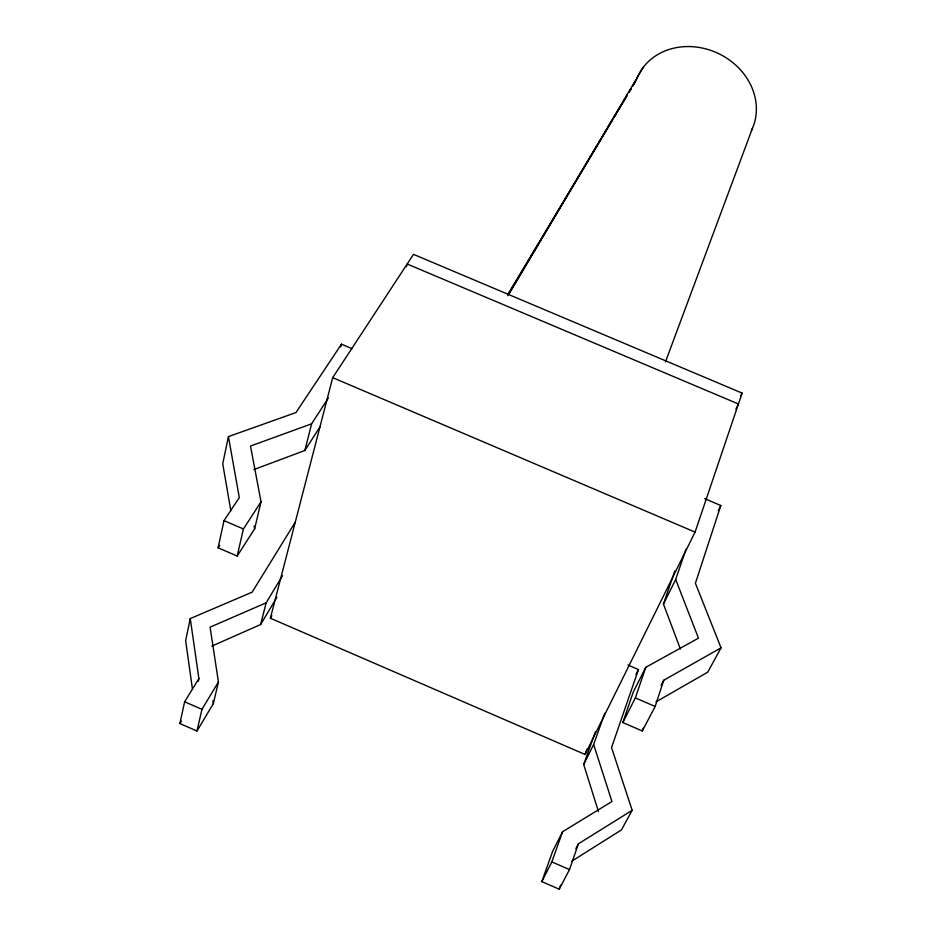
<?xml version="1.0" encoding="UTF-8"?>
<svg xmlns="http://www.w3.org/2000/svg" width="936" height="936" viewBox="0 0 936 936"><rect width="100%" height="100%" fill="white"/><g stroke="black" fill="none" stroke-linecap="round" stroke-linejoin="round"><path stroke-width="1.4" d="M295.413 521.925L252.147 592.16L190.265 618.579L185.656 640.587L192.43 689.013M351.983 348.66L341.476 344.179L295.963 412.542L228.431 436.597L222.733 463.776L230.806 510.565M282.543 575.605L266.14 602.819L210.073 627.167L218.439 681.981L213.314 703.685L196.969 731.028L179.887 723.563L184.626 701.778L198.9 678.612L190.265 618.579M328.325 398.057L311.618 423.809L250.485 446.051L261.027 501.813L254.65 528.793L237.182 556.043L218.1 547.794L224.008 520.615L239.312 497.636L228.431 436.597M198.292 681.338L198.9 678.612M196.969 731.028L201.954 709.336L218.439 681.981M237.182 556.043L243.407 528.98L261.027 501.813M211.782 646.144L260.618 624.534L266.14 602.819M253.843 469.591L304.844 450.497L311.618 423.809M270.375 618.216L332.701 377.653L413.513 254.358L742.108 393.108L695.074 532.104L585.058 754.463L270.375 618.216L271.861 615.724M340.751 346.964L341.476 344.179M406.388 266.818L407.183 264.01L738.422 403.978L735.883 409.231M686.029 549.151L675.687 579.501L698.467 638.165L645.782 667.309L633.309 691.961L622.814 722.545L642.295 730.957L655.165 706.458L663.729 680.25L721.048 647.841L695.401 583.292L720.814 505.51L704.75 498.677M642.295 730.957L643.207 728.196M622.814 722.545L635.357 697.917L645.782 667.309M680.39 648.987L663.448 604.118L674.833 570.937M604.796 713.173L593.635 744.518L611.945 801.52L562.583 831.741L552.568 851.526L541.815 881.607L559.213 889.2L569.509 869.602L578.401 843.804L632.174 810.307L611.547 747.607L638.457 669.532L627.986 665.016M559.213 889.2L560.617 885.14M541.815 881.607L551.842 861.904L562.583 831.741M585.058 754.463L587.012 748.999M598.455 811.57L583.701 764.513L595.378 731.835M665.461 361.904L752.509 128.127M740.832 395.729L742.108 393.108M583.701 764.513L593.635 744.518M663.448 604.118L675.687 579.501M635.953 674.528L638.457 669.532M718.24 510.635L720.814 505.51M575.827 848.73L578.401 843.804M661.027 685.409L663.729 680.25M632.174 810.307L621.434 829.916L571.767 861.202M721.048 647.841L707.756 672.142L655.984 701.871M507.757 295.647L643.243 67.345M508.681 294.395L612.495 120.019M613.993 117.515L616.239 113.747M617.725 111.244L627.436 94.934L508.154 293.799M260.618 624.534L276.916 597.273M179.887 723.563L181.373 721.13M304.844 450.497L320.381 426.243M218.1 547.794L219.691 545.372M332.701 377.653L695.074 532.104M224.008 520.615L243.407 528.98M635.357 697.917L655.165 706.458M184.626 701.778L201.954 709.336M551.842 861.904L569.509 869.602M254.124 525.938L254.65 528.793M212.881 700.818L213.314 703.685M636.398 79.876A62.911 54.592 25.6 0 1 716.52 52.638A62.911 54.592 25.6 0 1 751.315 130.701M631.168 88.663L628.933 92.418L631.145 88.639M635.649 81.128L632.666 86.147L635.649 81.128"/></g></svg>
